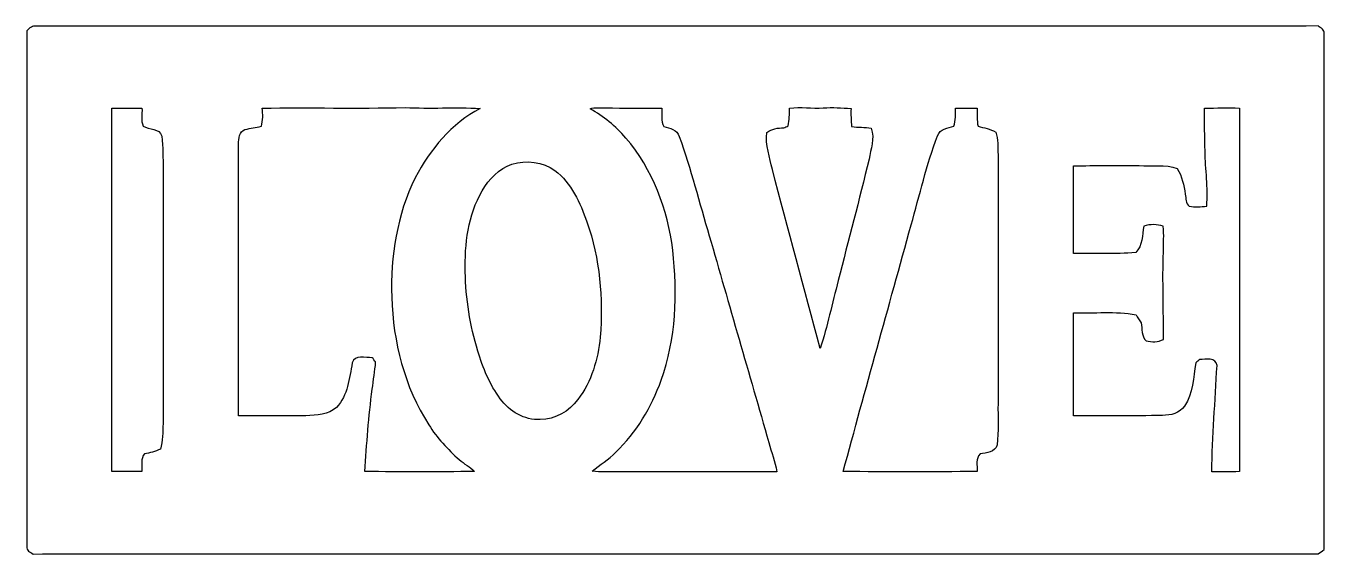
# Model space of a CAD drawing. Header units: centimetres. Extents: x -12.7 to 12.7, y -5.2 to 5.2.
import ezdxf

# ---------------------------------------------------------------- set-up
doc = ezdxf.new("R2010")
doc.units = ezdxf.units.CM
doc.header["$MEASUREMENT"] = 0
doc.layers.add('Camada 1', color=7, linetype='Continuous')

msp = doc.modelspace()

# ---------------------------------------------------------------- linework, layer by layer
at = {"layer": 'Camada 1', "color": 156}
for points, knots in [([(-12.63227, 5.12375), (-12.61463, 5.13257), (-12.58005, 5.15055), (-12.56242, 5.15937), (-12.56242, 5.15937), (-6.6929, 5.15691), (-0.82373, 5.15902), (5.04577, 5.1583), (5.04577, 5.1583), (7.55368, 5.16113), (10.06157, 5.15267), (12.56946, 5.1622), (12.56946, 5.1622), (12.61991, 5.12163), (12.70387, 5.09198), (12.6873, 5.01085), (12.6873, 5.01085), (12.68835, 1.64889), (12.68764, -1.71379), (12.68764, -5.07576), (12.68764, -5.07576), (12.64742, -5.10433), (12.60756, -5.13291), (12.5677, -5.16113), (12.5677, -5.16113), (6.15597, -5.15372), (-0.25576, -5.16149), (-6.6675, -5.15725), (-6.6675, -5.15725), (-8.63423, -5.16183), (-10.60132, -5.15301), (-12.56806, -5.16183), (-12.56806, -5.16183), (-12.62556, -5.12585), (-12.70669, -5.09551), (-12.68729, -5.0119), (-12.68729, -5.0119), (-12.68764, -1.65099), (-12.68835, 1.70956), (-12.68694, 5.07047), (-12.68694, 5.07047), (-12.67318, 5.08387), (-12.64602, 5.11033), (-12.63227, 5.12375)], [0, 0, 0, 0, 0.08333333, 0.08333333, 0.08333333, 0.08333333, 0.16666667, 0.16666667, 0.16666667, 0.16666667, 0.25, 0.25, 0.25, 0.25, 0.33333333, 0.33333333, 0.33333333, 0.33333333, 0.41666667, 0.41666667, 0.41666667, 0.41666667, 0.5, 0.5, 0.5, 0.5, 0.58333333, 0.58333333, 0.58333333, 0.58333333, 0.66666667, 0.66666667, 0.66666667, 0.66666667, 0.75, 0.75, 0.75, 0.75, 0.83333333, 0.83333333, 0.83333333, 0.83333333, 1, 1, 1, 1]), ([(-11.02748, 3.55528), (-11.02748, 3.55528), (-11.02748, 3.55528), (-11.02748, 3.55528), (-11.02748, 3.55528), (-11.02783, 1.18779), (-11.02959, -1.18004), (-11.02642, -3.54787), (-11.02642, -3.54787), (-10.83063, -3.55035), (-10.63483, -3.54965), (-10.43904, -3.54894), (-10.43904, -3.54894), (-10.43163, -3.43217), (-10.4715, -3.29776), (-10.38754, -3.20075), (-10.38754, -3.20075), (-10.28064, -3.18698), (-10.17658, -3.15736), (-10.0785, -3.11185), (-10.0785, -3.11185), (-10.02277, -2.95027), (-10.03723, -2.77741), (-10.02629, -2.60984), (-10.02629, -2.60984), (-10.02488, -0.95215), (-10.02629, 0.7052), (-10.02558, 2.3629), (-10.02558, 2.3629), (-10.02382, 2.57774), (-10.02911, 2.7933), (-10.04887, 3.00708), (-10.04887, 3.00708), (-10.09227, 3.17324), (-10.30111, 3.12632), (-10.41187, 3.2064), (-10.41187, 3.2064), (-10.46832, 3.31082), (-10.42882, 3.43992), (-10.43833, 3.55423), (-10.43833, 3.55423), (-10.63483, 3.5574), (-10.83098, 3.55776), (-11.02748, 3.55528)], [0, 0, 0, 0, 0.08333333, 0.08333333, 0.08333333, 0.08333333, 0.16666667, 0.16666667, 0.16666667, 0.16666667, 0.25, 0.25, 0.25, 0.25, 0.33333333, 0.33333333, 0.33333333, 0.33333333, 0.41666667, 0.41666667, 0.41666667, 0.41666667, 0.5, 0.5, 0.5, 0.5, 0.58333333, 0.58333333, 0.58333333, 0.58333333, 0.66666667, 0.66666667, 0.66666667, 0.66666667, 0.75, 0.75, 0.75, 0.75, 0.83333333, 0.83333333, 0.83333333, 0.83333333, 1, 1, 1, 1]), ([(-8.08813, 3.55564), (-8.08813, 3.55564), (-8.08813, 3.55564), (-8.08813, 3.55564), (-8.08813, 3.55564), (-8.06696, 3.43746), (-8.07402, 3.31752), (-8.10294, 3.20145), (-8.10294, 3.20145), (-8.20737, 3.16971), (-8.31779, 3.16547), (-8.42292, 3.1376), (-8.42292, 3.1376), (-8.53828, 3.10056), (-8.54392, 2.95945), (-8.54992, 2.85855), (-8.54992, 2.85855), (-8.54992, 1.08691), (-8.55027, -0.68509), (-8.54992, -2.45709), (-8.54992, -2.45709), (-8.10965, -2.46062), (-7.66974, -2.45921), (-7.22982, -2.45779), (-7.22982, -2.45779), (-7.0238, -2.4518), (-6.79202, -2.44122), (-6.63256, -2.2941), (-6.63256, -2.2941), (-6.4082, -2.06233), (-6.38245, -1.72507), (-6.32459, -1.42451), (-6.32459, -1.42451), (-6.28015, -1.2513), (-6.06107, -1.32891), (-5.93231, -1.32326), (-5.93231, -1.32326), (-5.91643, -1.34408), (-5.88432, -1.3864), (-5.86809, -1.40757), (-5.86809, -1.40757), (-5.87833, -1.58537), (-5.91219, -1.76072), (-5.93266, -1.93781), (-5.93266, -1.93781), (-6.00533, -2.47297), (-6.04202, -3.01201), (-6.07871, -3.55035), (-6.07871, -3.55035), (-5.36292, -3.55423), (-4.64714, -3.55847), (-3.93206, -3.54824), (-3.93206, -3.54824), (-4.0199, -3.45546), (-4.13773, -3.40077), (-4.23298, -3.31681), (-4.23298, -3.31681), (-4.45698, -3.11431), (-4.66831, -2.89312), (-4.8274, -2.63489), (-4.8274, -2.63489), (-5.30506, -1.89618), (-5.5245, -1.01423), (-5.55308, -0.14145), (-5.55308, -0.14145), (-5.57459, 0.65651), (-5.45253, 1.47389), (-5.09128, 2.19251), (-5.09128, 2.19251), (-4.80554, 2.75025), (-4.3815, 3.25508), (-3.82164, 3.55141), (-3.82164, 3.55141), (-4.312, 3.57645), (-4.80236, 3.54224), (-5.29237, 3.56763), (-5.29237, 3.56763), (-6.22406, 3.54507), (-7.1561, 3.56904), (-8.08813, 3.55564)], [0, 0, 0, 0, 0.04761905, 0.04761905, 0.04761905, 0.04761905, 0.0952381, 0.0952381, 0.0952381, 0.0952381, 0.14285714, 0.14285714, 0.14285714, 0.14285714, 0.19047619, 0.19047619, 0.19047619, 0.19047619, 0.23809524, 0.23809524, 0.23809524, 0.23809524, 0.28571429, 0.28571429, 0.28571429, 0.28571429, 0.33333333, 0.33333333, 0.33333333, 0.33333333, 0.38095238, 0.38095238, 0.38095238, 0.38095238, 0.42857143, 0.42857143, 0.42857143, 0.42857143, 0.47619048, 0.47619048, 0.47619048, 0.47619048, 0.52380952, 0.52380952, 0.52380952, 0.52380952, 0.57142857, 0.57142857, 0.57142857, 0.57142857, 0.61904762, 0.61904762, 0.61904762, 0.61904762, 0.66666667, 0.66666667, 0.66666667, 0.66666667, 0.71428571, 0.71428571, 0.71428571, 0.71428571, 0.76190476, 0.76190476, 0.76190476, 0.76190476, 0.80952381, 0.80952381, 0.80952381, 0.80952381, 0.85714286, 0.85714286, 0.85714286, 0.85714286, 0.9047619, 0.9047619, 0.9047619, 0.9047619, 1, 1, 1, 1]), ([(-1.67181, 3.54541), (-1.67181, 3.54541), (-1.67181, 3.54541), (-1.67181, 3.54541), (-1.67181, 3.54541), (-1.41145, 3.39231), (-1.16769, 3.20604), (-0.97508, 2.9718), (-0.97508, 2.9718), (-0.44343, 2.3622), (-0.15521, 1.57232), (-0.05537, 0.77716), (-0.05537, 0.77716), (0.04514, -0.0716), (0.00706, -0.95284), (-0.28046, -1.76423), (-0.28046, -1.76423), (-0.47096, -2.28952), (-0.76658, -2.782), (-1.16769, -3.17358), (-1.16769, -3.17358), (-1.3088, -3.3147), (-1.48342, -3.41347), (-1.6323, -3.54471), (-1.6323, -3.54471), (-1.46437, -3.55917), (-1.29575, -3.55177), (-1.12747, -3.55353), (-1.12747, -3.55353), (-0.09136, -3.55318), (0.94509, -3.55458), (1.98154, -3.55282), (1.98154, -3.55282), (1.94239, -3.35808), (1.87607, -3.17076), (1.82421, -2.97992), (1.82421, -2.97992), (1.43651, -1.63335), (1.04634, -0.28751), (0.6597, 1.05938), (0.6597, 1.05938), (0.46284, 1.70638), (0.30373, 2.36573), (0.0716, 3.00177), (0.0716, 3.00177), (0.0314, 3.13443), (-0.11289, 3.169), (-0.23142, 3.1958), (-0.23142, 3.1958), (-0.28999, 3.30763), (-0.26528, 3.43675), (-0.26952, 3.55776), (-0.26952, 3.55776), (-0.63816, 3.5574), (-1.00682, 3.55811), (-1.37512, 3.55917), (-1.37512, 3.55917), (-1.47425, 3.56059), (-1.57585, 3.57786), (-1.67181, 3.54541)], [0, 0, 0, 0, 0.0625, 0.0625, 0.0625, 0.0625, 0.125, 0.125, 0.125, 0.125, 0.1875, 0.1875, 0.1875, 0.1875, 0.25, 0.25, 0.25, 0.25, 0.3125, 0.3125, 0.3125, 0.3125, 0.375, 0.375, 0.375, 0.375, 0.4375, 0.4375, 0.4375, 0.4375, 0.5, 0.5, 0.5, 0.5, 0.5625, 0.5625, 0.5625, 0.5625, 0.625, 0.625, 0.625, 0.625, 0.6875, 0.6875, 0.6875, 0.6875, 0.75, 0.75, 0.75, 0.75, 0.8125, 0.8125, 0.8125, 0.8125, 0.875, 0.875, 0.875, 0.875, 1, 1, 1, 1]), ([(2.2299, 3.55635), (2.2299, 3.55635), (2.2299, 3.55635), (2.2299, 3.55635), (2.2299, 3.55635), (2.22956, 3.44028), (2.22179, 3.32387), (2.20098, 3.20957), (2.20098, 3.20957), (2.18052, 3.19899), (2.13959, 3.17816), (2.11912, 3.16793), (2.11912, 3.16793), (2.0006, 3.17146), (1.88029, 3.1556), (1.78647, 3.07728), (1.78647, 3.07728), (1.75153, 2.83138), (1.8436, 2.59432), (1.89335, 2.35725), (1.89335, 2.35725), (2.20274, 1.18991), (2.51707, 0.02363), (2.83104, -1.14299), (2.83104, -1.14299), (2.97039, -0.70767), (3.06105, -0.25788), (3.18276, 0.18274), (3.18276, 0.18274), (3.38137, 0.97437), (3.59268, 1.76318), (3.78388, 2.55693), (3.78388, 2.55693), (3.8174, 2.7559), (3.90065, 2.96192), (3.82798, 3.16194), (3.82798, 3.16194), (3.7017, 3.18735), (3.57222, 3.18099), (3.44452, 3.19439), (3.44452, 3.19439), (3.43005, 3.31257), (3.43041, 3.43217), (3.43181, 3.55106), (3.43181, 3.55106), (3.2512, 3.55917), (3.07057, 3.57504), (2.88995, 3.55917), (2.88995, 3.55917), (2.66982, 3.54507), (2.44968, 3.58352), (2.2299, 3.55635)], [0, 0, 0, 0, 0.07142857, 0.07142857, 0.07142857, 0.07142857, 0.14285714, 0.14285714, 0.14285714, 0.14285714, 0.21428571, 0.21428571, 0.21428571, 0.21428571, 0.28571429, 0.28571429, 0.28571429, 0.28571429, 0.35714286, 0.35714286, 0.35714286, 0.35714286, 0.42857143, 0.42857143, 0.42857143, 0.42857143, 0.5, 0.5, 0.5, 0.5, 0.57142857, 0.57142857, 0.57142857, 0.57142857, 0.64285714, 0.64285714, 0.64285714, 0.64285714, 0.71428571, 0.71428571, 0.71428571, 0.71428571, 0.78571429, 0.78571429, 0.78571429, 0.78571429, 0.85714286, 0.85714286, 0.85714286, 0.85714286, 1, 1, 1, 1]), ([(5.47441, 3.55706), (5.47441, 3.55706), (5.47441, 3.55706), (5.47441, 3.55706), (5.47441, 3.55706), (5.47758, 3.43782), (5.47722, 3.31716), (5.44335, 3.20145), (5.44335, 3.20145), (5.32659, 3.16723), (5.16924, 3.15312), (5.12514, 3.01659), (5.12514, 3.01659), (4.90889, 2.44897), (4.77555, 1.85454), (4.60691, 1.27175), (4.60691, 1.27175), (4.16594, -0.33584), (3.71228, -1.94062), (3.27978, -3.5507), (3.27978, -3.5507), (4.1522, -3.55318), (5.02496, -3.55881), (5.89738, -3.54787), (5.89738, -3.54787), (5.90303, -3.4311), (5.86739, -3.29635), (5.95665, -3.20216), (5.95665, -3.20216), (6.07976, -3.1884), (6.25157, -3.17146), (6.2932, -3.03035), (6.2932, -3.03035), (6.31684, -2.76119), (6.30414, -2.4899), (6.30765, -2.21967), (6.30765, -2.21967), (6.30731, -0.59901), (6.30802, 1.022), (6.30731, 2.64266), (6.30731, 2.64266), (6.30166, 2.79223), (6.31859, 2.9471), (6.26285, 3.08926), (6.26285, 3.08926), (6.15421, 3.14571), (6.03425, 3.17217), (5.91609, 3.20075), (5.91609, 3.20075), (5.89314, 3.31716), (5.89597, 3.43641), (5.89808, 3.55458), (5.89808, 3.55458), (5.75697, 3.55881), (5.61552, 3.55847), (5.47441, 3.55706)], [0, 0, 0, 0, 0.06666667, 0.06666667, 0.06666667, 0.06666667, 0.13333333, 0.13333333, 0.13333333, 0.13333333, 0.2, 0.2, 0.2, 0.2, 0.26666667, 0.26666667, 0.26666667, 0.26666667, 0.33333333, 0.33333333, 0.33333333, 0.33333333, 0.4, 0.4, 0.4, 0.4, 0.46666667, 0.46666667, 0.46666667, 0.46666667, 0.53333333, 0.53333333, 0.53333333, 0.53333333, 0.6, 0.6, 0.6, 0.6, 0.66666667, 0.66666667, 0.66666667, 0.66666667, 0.73333333, 0.73333333, 0.73333333, 0.73333333, 0.8, 0.8, 0.8, 0.8, 0.86666667, 0.86666667, 0.86666667, 0.86666667, 1, 1, 1, 1]), ([(10.34803, 3.55635), (10.34803, 3.55635), (10.34803, 3.55635), (10.34803, 3.55635), (10.34803, 3.55635), (10.34413, 3.27589), (10.35085, 2.99578), (10.35897, 2.71533), (10.35897, 2.71533), (10.36038, 2.35691), (10.42246, 1.99884), (10.3893, 1.64041), (10.3893, 1.64041), (10.2757, 1.62665), (10.15965, 1.61642), (10.04639, 1.63617), (10.04639, 1.63617), (9.97832, 1.69403), (9.98677, 1.79139), (9.9695, 1.87077), (9.9695, 1.87077), (9.94974, 2.04645), (9.90389, 2.22037), (9.81497, 2.37418), (9.81497, 2.37418), (9.57615, 2.46486), (9.31686, 2.41194), (9.06814, 2.43521), (9.06814, 2.43521), (8.63917, 2.43874), (8.21055, 2.43275), (7.78157, 2.42746), (7.78157, 2.42746), (7.78369, 1.85596), (7.78157, 1.28481), (7.78262, 0.71366), (7.78262, 0.71366), (8.18832, 0.72319), (8.59508, 0.69744), (9.00007, 0.7313), (9.00007, 0.7313), (9.13835, 0.86854), (9.12495, 1.07173), (9.16164, 1.24848), (9.16164, 1.24848), (9.28404, 1.29117), (9.4167, 1.28798), (9.5391, 1.246), (9.5391, 1.246), (9.5564, 1.07809), (9.54298, 0.90945), (9.54122, 0.74153), (9.54122, 0.74153), (9.52217, 0.17251), (9.54758, -0.39652), (9.54369, -0.96519), (9.54369, -0.96519), (9.43997, -1.02022), (9.31509, -1.0241), (9.20362, -0.99377), (9.20362, -0.99377), (9.10802, -0.90664), (9.13341, -0.75671), (9.10483, -0.64028), (9.10483, -0.64028), (9.07413, -0.58737), (9.04134, -0.53552), (9.00711, -0.48506), (9.00711, -0.48506), (8.60354, -0.40569), (8.18973, -0.46107), (7.78157, -0.44379), (7.78157, -0.44379), (7.78333, -1.11548), (7.78262, -1.78752), (7.78157, -2.45921), (7.78157, -2.45921), (8.36329, -2.45497), (8.94503, -2.46661), (9.52641, -2.45251), (9.52641, -2.45251), (9.68409, -2.45215), (9.86225, -2.40911), (9.95608, -2.27117), (9.95608, -2.27117), (10.12506, -2.02247), (10.13319, -1.71097), (10.17481, -1.42346), (10.17481, -1.42346), (10.20056, -1.40158), (10.22667, -1.37971), (10.25277, -1.35784), (10.25277, -1.35784), (10.36813, -1.35643), (10.57416, -1.31197), (10.59144, -1.47778), (10.59144, -1.47778), (10.55334, -2.16958), (10.50288, -2.86103), (10.48737, -3.55423), (10.48737, -3.55423), (10.66835, -3.55282), (10.84932, -3.55494), (11.03029, -3.55177), (11.03029, -3.55177), (11.03595, -1.18285), (11.031, 1.18604), (11.03277, 3.55494), (11.03277, 3.55494), (10.80523, 3.57857), (10.57627, 3.54894), (10.34803, 3.55635)], [0, 0, 0, 0, 0.03448276, 0.03448276, 0.03448276, 0.03448276, 0.06896552, 0.06896552, 0.06896552, 0.06896552, 0.10344828, 0.10344828, 0.10344828, 0.10344828, 0.13793103, 0.13793103, 0.13793103, 0.13793103, 0.17241379, 0.17241379, 0.17241379, 0.17241379, 0.20689655, 0.20689655, 0.20689655, 0.20689655, 0.24137931, 0.24137931, 0.24137931, 0.24137931, 0.27586207, 0.27586207, 0.27586207, 0.27586207, 0.31034483, 0.31034483, 0.31034483, 0.31034483, 0.34482759, 0.34482759, 0.34482759, 0.34482759, 0.37931034, 0.37931034, 0.37931034, 0.37931034, 0.4137931, 0.4137931, 0.4137931, 0.4137931, 0.44827586, 0.44827586, 0.44827586, 0.44827586, 0.48275862, 0.48275862, 0.48275862, 0.48275862, 0.51724138, 0.51724138, 0.51724138, 0.51724138, 0.55172414, 0.55172414, 0.55172414, 0.55172414, 0.5862069, 0.5862069, 0.5862069, 0.5862069, 0.62068966, 0.62068966, 0.62068966, 0.62068966, 0.65517241, 0.65517241, 0.65517241, 0.65517241, 0.68965517, 0.68965517, 0.68965517, 0.68965517, 0.72413793, 0.72413793, 0.72413793, 0.72413793, 0.75862069, 0.75862069, 0.75862069, 0.75862069, 0.79310345, 0.79310345, 0.79310345, 0.79310345, 0.82758621, 0.82758621, 0.82758621, 0.82758621, 0.86206897, 0.86206897, 0.86206897, 0.86206897, 0.89655172, 0.89655172, 0.89655172, 0.89655172, 0.93103448, 0.93103448, 0.93103448, 0.93103448, 1, 1, 1, 1]), ([(-3.20075, 2.46027), (-3.20075, 2.46027), (-3.20075, 2.46027), (-3.20075, 2.46027), (-3.20075, 2.46027), (-3.45617, 2.3763), (-3.64701, 2.16712), (-3.78071, 1.94132), (-3.78071, 1.94132), (-4.06435, 1.46649), (-4.12644, 0.89712), (-4.11373, 0.35418), (-4.11373, 0.35418), (-4.10739, -0.17003), (-4.0192, -0.69108), (-3.86927, -1.19308), (-3.86927, -1.19308), (-3.76731, -1.52188), (-3.63889, -1.84962), (-3.42793, -2.12548), (-3.42793, -2.12548), (-3.25191, -2.37384), (-2.95627, -2.54987), (-2.64548, -2.53152), (-2.64548, -2.53152), (-2.35513, -2.53364), (-2.0828, -2.37067), (-1.9124, -2.14136), (-1.9124, -2.14136), (-1.63936, -1.79422), (-1.52118, -1.3529), (-1.47214, -0.92075), (-1.47214, -0.92075), (-1.41498, -0.16262), (-1.48025, 0.61277), (-1.73355, 1.33314), (-1.73355, 1.33314), (-1.87006, 1.70285), (-2.03482, 2.09303), (-2.36114, 2.33539), (-2.36114, 2.33539), (-2.59679, 2.51812), (-2.92206, 2.54), (-3.20075, 2.46027)], [0, 0, 0, 0, 0.08333333, 0.08333333, 0.08333333, 0.08333333, 0.16666667, 0.16666667, 0.16666667, 0.16666667, 0.25, 0.25, 0.25, 0.25, 0.33333333, 0.33333333, 0.33333333, 0.33333333, 0.41666667, 0.41666667, 0.41666667, 0.41666667, 0.5, 0.5, 0.5, 0.5, 0.58333333, 0.58333333, 0.58333333, 0.58333333, 0.66666667, 0.66666667, 0.66666667, 0.66666667, 0.75, 0.75, 0.75, 0.75, 0.83333333, 0.83333333, 0.83333333, 0.83333333, 1, 1, 1, 1])]:
    msp.add_open_spline(points, degree=3, knots=knots, dxfattribs=at)

doc.saveas('drawing.dxf')
